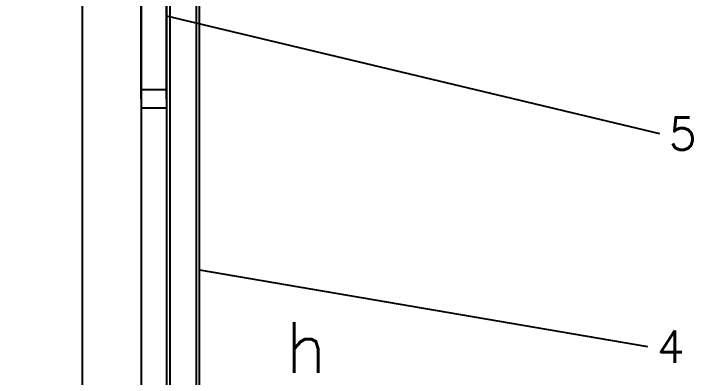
# Model space of a CAD drawing. Header units: millimetres. Extents: x -15295 to -9807, y 801 to 4683.
# Drawn here: x -13970 to -13238, y 2302 to 2695 of the extents above; entities that cross this region are included whole.
import ezdxf

# ---------------------------------------------------------------- set-up
doc = ezdxf.new("R2010")
doc.units = ezdxf.units.MM
doc.layers.add('细实线', color=7, linetype='Continuous')
doc.styles.get("Standard").update_dxf_attribs({"font": 'txt.shx', "height": 35})
doc.dimstyles.new('ISO-25', dxfattribs={"dimtxt": 1, "dimasz": 30, "dimexe": 1.25, "dimexo": 10, "dimgap": 10, "dimtad": 1, "dimtxsty": 'Standard', "dimcen": 2.5, "dimadec": 0, "dimazin": 0, "dimtfac": 1, "dimtmove": 0, "dimatfit": 3, "dimfxl": 0, "dimarcsym": 0})

# ---------------------------------------------------------------- blocks, each defined once
blk = doc.blocks.new('*D13')
at = {"color": 0, "lineweight": -2}
for p, q in [((-13906.64, 3132.35), (-13993.57, 3132.35)), ((-13992.32, 3102.35), (-13992.32, 2122.35)), ((-13906.64, 2092.35), (-13993.57, 2092.35))]:
    blk.add_line(p, q, dxfattribs=at)
at = {"color": 0}
for points in [[(-13997.32, 3102.35), (-13987.32, 3102.35), (-13992.32, 3132.35)], [(-13997.32, 2122.35), (-13987.32, 2122.35), (-13992.32, 2092.35)]]:
    blk.add_solid(points, dxfattribs=at)
at = {"layer": 'Defpoints', "color": 0}
for p in [(-13896.64, 3132.35), (-13992.32, 2092.35), (-13896.64, 2092.35)]:
    blk.add_point(p, dxfattribs=at)
at = {"color": 0, "insert": (-14019.82, 2612.35), "char_height": 35, "attachment_point": 5, "rotation": 90}
blk.add_mtext('1200', dxfattribs=at)
blk = doc.blocks.new('_None')
blk = doc.blocks.new('*D15')
at = {"color": 0, "lineweight": -2}
for p, q in [((-13862.65, 2780.25), (-13892.65, 2780.25)), ((-13832.65, 2602.35), (-13832.65, 2781.5)), ((-13832.65, 2780.25), (-13805.65, 2780.25)), ((-13805.65, 2602.35), (-13805.65, 2781.5)), ((-13775.65, 2780.25), (-13652.36, 2780.25))]:
    blk.add_line(p, q, dxfattribs=at)
at = {"color": 0}
for points in [[(-13862.65, 2785.25), (-13862.65, 2775.25), (-13832.65, 2780.25)], [(-13775.65, 2785.25), (-13775.65, 2775.25), (-13805.65, 2780.25)]]:
    blk.add_solid(points, dxfattribs=at)
at = {"layer": 'Defpoints', "color": 0}
for p in [(-13805.65, 2780.25), (-13832.65, 2592.35), (-13805.65, 2592.35)]:
    blk.add_point(p, dxfattribs=at)
at = {"color": 0, "insert": (-13674.03, 2807.75), "char_height": 35, "attachment_point": 5}
blk.add_mtext('5', dxfattribs=at)

msp = doc.modelspace()

# ---------------------------------------------------------------- linework, layer by layer
for p, q in [((-13805.651, 3290.64), (-13805.651, 2261.672)), ((-13801.811, 3290.64), (-13801.811, 2261.672)), ((-13896.645, 3132.352), (-13896.645, 2092.352)), ((-13832.651, 3132.352), (-13832.651, 2092.352)), ((-13773.651, 3017.867), (-13773.651, 2416.227)), ((-13769.811, 2417.817), (-13769.811, 3017.867)), ((-13805.651, 2612.352), (-13832.651, 2612.352)), ((-13805.651, 2592.352), (-13832.651, 2592.352)), ((-13769.811, 2199.732), (-13769.811, 2417.817)), ((-13773.651, 2416.227), (-13773.651, 2097.232))]:
    msp.add_line(p, q)

# ---------------------------------------------------------------- texts
at = {"insert": (-13677.202, 2361.513), "char_height": 55, "width": 494.42099, "attachment_point": 1}
msp.add_mtext('h', dxfattribs=at)
at = {"layer": '细实线', "color": 3, "char_height": 35, "attachment_point": 1}
for s, insert in [('5', (-13263.569, 2582.463)), ('4', (-13276.623, 2352.461))]:
    msp.add_mtext(s, dxfattribs=dict(at, insert=insert))

# ---------------------------------------------------------------- dimensions: what is measured, and where the dimension line sits
dim = msp.add_linear_dim(base=(-13992.32, 2092.352), p1=(-13896.645, 3132.352), p2=(-13896.645, 2092.352), angle=90, text='1200', dimstyle='ISO-25', override={"dimldrblk": 'None'})
dim.commit()
dim.dimension.update_dxf_attribs({"geometry": '*D13', "text_midpoint": (-14019.82, 2612.352)})
dim = msp.add_linear_dim(base=(-13805.651, 2780.245), p1=(-13832.651, 2592.352), p2=(-13805.651, 2592.352), text='5', dimstyle='ISO-25', override={"dimldrblk": 'None'})
dim.commit()
dim.dimension.update_dxf_attribs({"geometry": '*D15', "text_midpoint": (-13674.029, 2780.245), "dimtype": 160})

# ---------------------------------------------------------------- leaders
at = {"layer": '细实线', "color": 3, "annotation_type": 0, "has_hookline": 1, "hookline_direction": 0, "text_width": 23.333}
for points in [[(-13805.651, 2691.924), (-13273.569, 2564.963)], [(-13769.811, 2417.817), (-13286.623, 2334.961)]]:
    msp.add_leader(points, dimstyle='ISO-25', override={"dimgap": 10, "dimtad": 0, "dimldrblk": 'None'}, dxfattribs=at)

doc.saveas('drawing.dxf')
